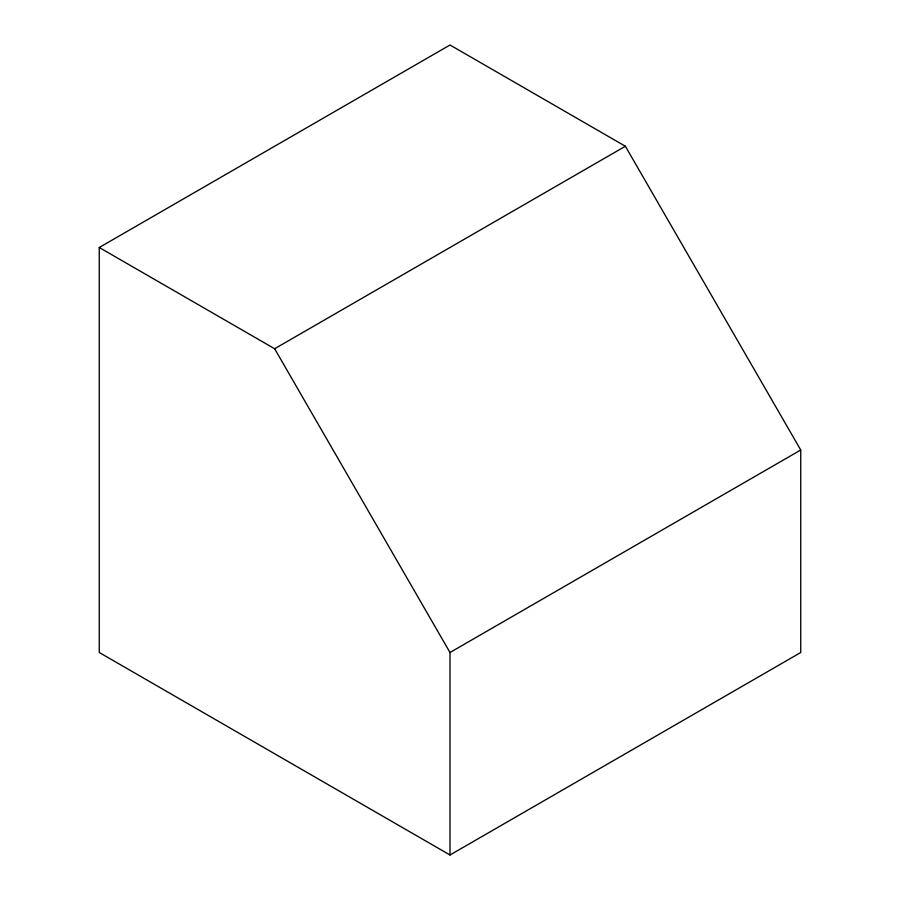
<?xml version="1.0" encoding="UTF-8"?>
<svg xmlns="http://www.w3.org/2000/svg" width="900" height="900" viewBox="0 0 900 900"><rect width="100%" height="100%" fill="white"/><g stroke="black" fill="none" stroke-linecap="round" stroke-linejoin="round"><path stroke-width="1.35" d="M99.259 247.5L450 45L625.365 146.25L800.741 450L800.741 652.5L450 855L99.259 652.5L99.259 247.5L274.635 348.75L450 652.5L450 855M274.635 348.75L625.365 146.25M450 652.5L800.741 450"/></g></svg>
